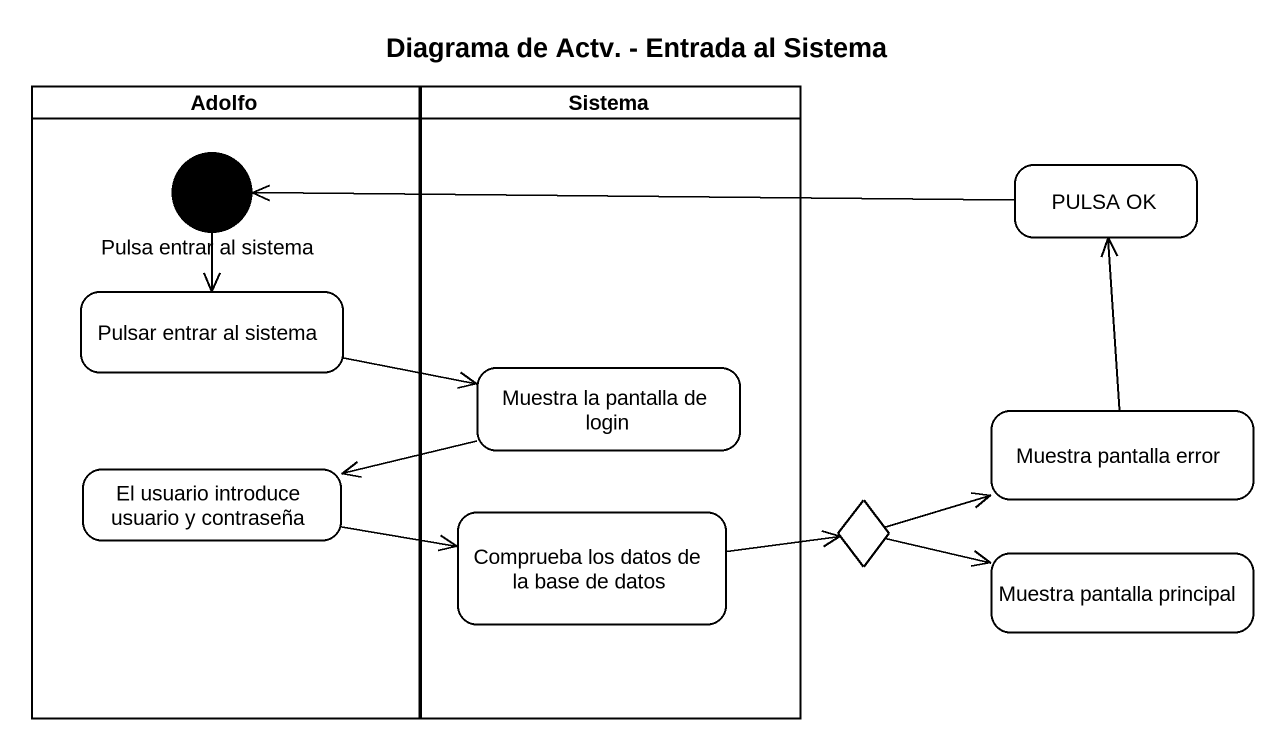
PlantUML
@startuml
title Diagrama de Actv. - Entrada al Sistema
hide empty description
state Adolfo <<partition>> {
  state "Pulsa entrar al sistema" as Pulsa_entrar_al_sistema <<start>>
  state "Pulsar entrar al sistema" as Pulsar_entrar_al_sistema
  state "El usuario introduce usuario y contraseña" as El_usuario_introduce
}
state Sistema <<partition>> {
  state "Muestra la pantalla de login" as Muestra_la_pantalla_de_login
  state "Comprueba los datos de la base de datos" as Comprueba_los_datos_de_la
}
state "PULSA OK" as PULSA_OK
state "Muestra pantalla error" as Muestra_pantalla_error
state choice1 <<choice>>
state "Muestra pantalla principal" as Muestra_pantalla_principal
Pulsa_entrar_al_sistema --> Pulsar_entrar_al_sistema
PULSA_OK -left-> Pulsa_entrar_al_sistema
Pulsar_entrar_al_sistema -right-> Muestra_la_pantalla_de_login
Muestra_la_pantalla_de_login -left-> El_usuario_introduce
El_usuario_introduce -right-> Comprueba_los_datos_de_la
Muestra_pantalla_error -up-> PULSA_OK
Comprueba_los_datos_de_la -right-> choice1
choice1 -right-> Muestra_pantalla_error
choice1 -right-> Muestra_pantalla_principal
@enduml
